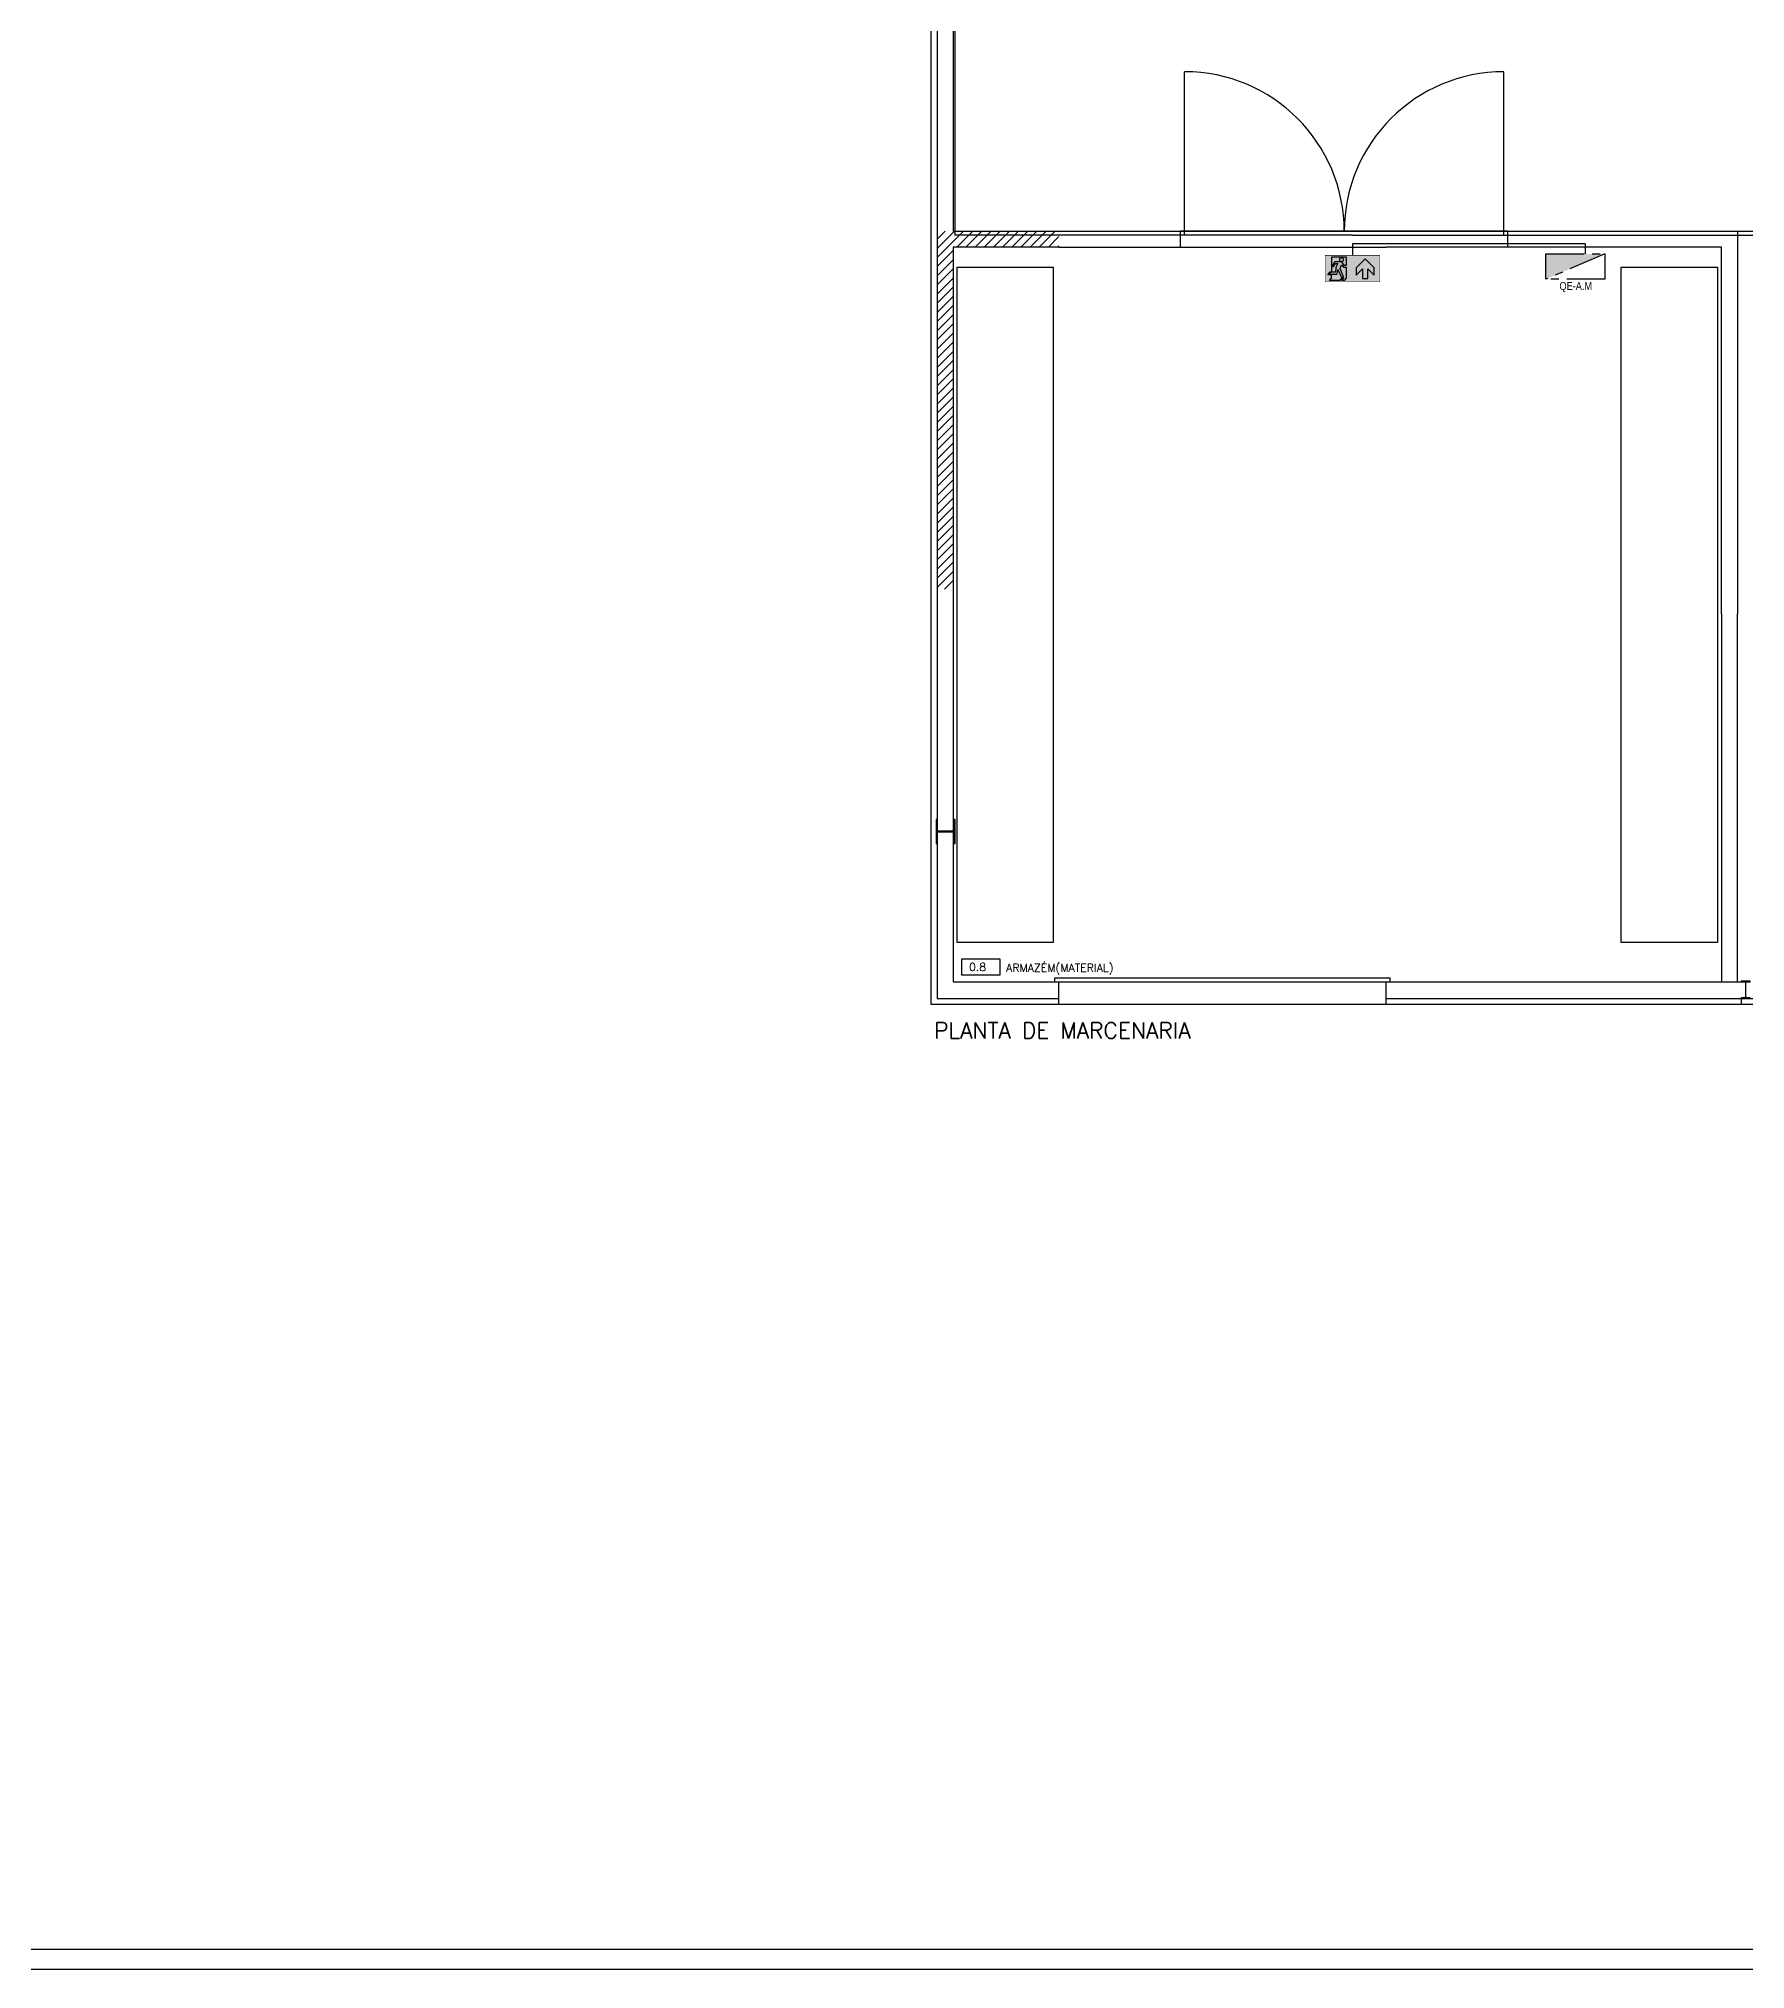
# Model space of a CAD drawing. Header units: millimetres. Extents: x -35961 to -35580, y 154458 to 154764.
# Drawn here: x -35664.17 to -35642.85, y 154617.23 to 154641.35 of the extents above; entities that cross this region are included whole.
import ezdxf

# ---------------------------------------------------------------- set-up
doc = ezdxf.new("R2010")
doc.units = ezdxf.units.MM
doc.header["$MEASUREMENT"] = 0
doc.linetypes.add('PHANTOM2', pattern=[31.75, 15.875, -3.175, 3.175, -3.175, 3.175, -3.175])
doc.layers.get('0').update_dxf_attribs({"color": 253})
for name, color, linetype in [('0_ARQ', 253, 'Continuous'), ('NomesQuadros', 255, 'Continuous'), ('Projecto', 252, 'Continuous'), ('QuadrosEletricos', 80, 'Continuous'), ('Saida_Emergencia', 110, 'Continuous')]:
    doc.layers.add(name, color=color, linetype=linetype)
doc.styles.add('ROMANS', font='romans')
doc.styles.get("Standard").update_dxf_attribs({"font": 'ARIALN.TTF'})

msp = doc.modelspace()

# ---------------------------------------------------------------- hatches: boundary and pattern name
at = {"true_color": 0x006321}
h = msp.add_hatch(color=118, dxfattribs=at)
h.dxf.hatch_style = 1
h.paths.add_polyline_path([(-35648.099, 154638.645), (-35647.414, 154638.645), (-35647.414, 154638.313), (-35648.099, 154638.313)])
h = msp.add_hatch(color=255)
h.dxf.hatch_style = 1
h.paths.add_polyline_path([(-35647.71, 154638.49), (-35647.71, 154638.398), (-35647.631, 154638.477), (-35647.632, 154638.356), (-35647.567, 154638.356), (-35647.567, 154638.478), (-35647.487, 154638.398), (-35647.487, 154638.49), (-35647.599, 154638.601)])
edge = h.paths.add_edge_path(flags=16)
edge.add_arc((-35647.894, 154638.591), 0.024, 0, 360)
edge = h.paths.add_edge_path()
edge.add_line((-35647.837, 154638.496), (-35647.837, 154638.358))
edge.add_line((-35647.837, 154638.358), (-35647.86, 154638.33))
edge.add_line((-35647.86, 154638.33), (-35647.89, 154638.33))
edge.add_line((-35647.89, 154638.33), (-35647.867, 154638.358))
edge.add_line((-35647.867, 154638.358), (-35647.892, 154638.358))
edge.add_line((-35647.892, 154638.358), (-35647.916, 154638.33))
edge.add_line((-35647.916, 154638.33), (-35648.043, 154638.33))
edge.add_line((-35648.043, 154638.33), (-35648.02, 154638.358))
edge.add_line((-35648.02, 154638.358), (-35648.02, 154638.402))
edge.add_line((-35648.02, 154638.402), (-35648.063, 154638.403))
edge.add_line((-35648.063, 154638.403), (-35648.037, 154638.438))
edge.add_arc((-35648.031, 154638.434), 0.00709, 90.1056, 140.9507, ccw=False)
edge.add_line((-35648.031, 154638.441), (-35648.016, 154638.441))
edge.add_line((-35648.016, 154638.441), (-35648.016, 154638.628))
edge.add_line((-35648.016, 154638.628), (-35647.837, 154638.628))
edge.add_line((-35647.837, 154638.628), (-35647.837, 154638.518))
edge.add_line((-35647.837, 154638.518), (-35647.857, 154638.518))
edge.add_line((-35647.857, 154638.518), (-35647.881, 154638.551))
edge.add_arc((-35647.906, 154638.531), 0.0324, 38.6044, 72.3175)
edge.add_arc((-35647.917, 154638.507), 0.0584, 69.3911, 87.594)
edge.add_line((-35647.914, 154638.566), (-35647.971, 154638.566))
edge.add_arc((-35647.971, 154638.55), 0.0156, 91.259, 141.8711)
edge.add_line((-35647.983, 154638.56), (-35648.006, 154638.52))
edge.add_arc((-35647.997, 154638.515), 0.0103, 149.177, 321.463)
edge.add_line((-35647.989, 154638.509), (-35647.967, 154638.544))
edge.add_line((-35647.967, 154638.544), (-35647.941, 154638.544))
edge.add_line((-35647.941, 154638.544), (-35647.961, 154638.502))
edge.add_arc((-35647.929, 154638.488), 0.0346, 156.5633, 168.6714)
edge.add_arc((-35647.631, 154638.427), 0.339, 168.4311, 171.1803)
edge.add_line((-35647.966, 154638.479), (-35647.971, 154638.438))
edge.add_arc((-35647.976, 154638.438), 0.00547, 269.9895, 350.694, ccw=False)
edge.add_line((-35647.976, 154638.433), (-35648.025, 154638.433))
edge.add_arc((-35648.026, 154638.425), 0.00784, 88.0554, 144.9481)
edge.add_line((-35648.032, 154638.43), (-35648.047, 154638.412))
edge.add_arc((-35648.045, 154638.411), 0.00231, 152.5375, 260.7616)
edge.add_line((-35648.045, 154638.409), (-35647.959, 154638.409))
edge.add_arc((-35647.962, 154638.423), 0.0147, 279.274, 335.4416)
edge.add_line((-35647.948, 154638.417), (-35647.938, 154638.469))
edge.add_line((-35647.938, 154638.469), (-35647.892, 154638.368))
edge.add_arc((-35647.886, 154638.37), 0.00542, 199.4623, 270)
edge.add_line((-35647.886, 154638.364), (-35647.864, 154638.364))
edge.add_line((-35647.864, 154638.364), (-35647.911, 154638.481))
edge.add_line((-35647.911, 154638.481), (-35647.912, 154638.486))
edge.add_line((-35647.912, 154638.486), (-35647.892, 154638.527))
edge.add_line((-35647.892, 154638.527), (-35647.869, 154638.499))
edge.add_arc((-35647.862, 154638.506), 0.0102, 222.1436, 270)
edge.add_line((-35647.862, 154638.496), (-35647.837, 154638.496))
at = {"layer": 'Projecto'}
h = msp.add_hatch(dxfattribs=at)
h.set_pattern_fill('ANSI31', color=256, scale=0.0255, style=0)
h.set_pattern_definition([(45, (-45432.19625, 161056.86416), (-0.05724913277, 0.05724913277), [])])
h.paths.add_polyline_path([(-35651.425, 154638.947), (-35652.745, 154638.947), (-35652.645, 154638.947), (-35652.845, 154638.947), (-35652.945, 154638.931), (-35652.945, 154634.472), (-35652.745, 154634.472), (-35652.745, 154638.747), (-35651.425, 154638.747)])
at = {"layer": 'QuadrosEletricos', "linetype": 'PHANTOM2', "ltscale": 0.03}
h = msp.add_hatch(color=256, dxfattribs=at)
h.dxf.hatch_style = 1
h.paths.add_polyline_path([(-35645.34, 154638.663), (-35645.34, 154638.348), (-35644.604, 154638.663)])

# ---------------------------------------------------------------- linework, layer by layer
at = {"color": 255, "const_width": 0.005}
msp.add_lwpolyline([(-35648.099, 154638.645), (-35647.414, 154638.645), (-35647.414, 154638.313), (-35648.099, 154638.313)], close=True, dxfattribs=at)
at = {"color": 255}
msp.add_lwpolyline([(-35647.837, 154638.496), (-35647.837, 154638.358), (-35647.86, 154638.33), (-35647.89, 154638.33), (-35647.867, 154638.358), (-35647.892, 154638.358), (-35647.916, 154638.33), (-35648.043, 154638.33), (-35648.02, 154638.358), (-35648.02, 154638.402), (-35648.063, 154638.403), (-35648.037, 154638.438, -0.225567), (-35648.031, 154638.441), (-35648.016, 154638.441), (-35648.016, 154638.628), (-35647.837, 154638.628), (-35647.837, 154638.518), (-35647.857, 154638.518), (-35647.881, 154638.551, 0.148172), (-35647.896, 154638.562, 0.079593), (-35647.914, 154638.566), (-35647.971, 154638.566, 0.224499), (-35647.983, 154638.56), (-35648.006, 154638.52, 0.934851), (-35647.989, 154638.509), (-35647.967, 154638.544), (-35647.941, 154638.544), (-35647.961, 154638.502, 0.052881), (-35647.963, 154638.495, 0.011996), (-35647.966, 154638.479), (-35647.971, 154638.438, -0.367456), (-35647.976, 154638.433), (-35648.025, 154638.433, 0.253469), (-35648.032, 154638.43), (-35648.047, 154638.412, 0.510758), (-35648.045, 154638.409), (-35647.959, 154638.409, 0.250105), (-35647.948, 154638.417), (-35647.938, 154638.469), (-35647.892, 154638.368, 0.31788), (-35647.886, 154638.364), (-35647.864, 154638.364), (-35647.911, 154638.481), (-35647.912, 154638.486), (-35647.892, 154638.527), (-35647.869, 154638.499, 0.211902), (-35647.862, 154638.496), (-35647.837, 154638.496)], format="xyb", close=True, dxfattribs=at)
msp.add_lwpolyline([(-35647.71, 154638.49), (-35647.71, 154638.398), (-35647.631, 154638.477), (-35647.632, 154638.356), (-35647.567, 154638.356), (-35647.567, 154638.478), (-35647.487, 154638.398), (-35647.487, 154638.49), (-35647.599, 154638.601)], close=True, dxfattribs=at)
msp.add_circle((-35647.894, 154638.591), 0.024, dxfattribs=at)
at = {"layer": '0_ARQ'}
for points in [[(-35669.887, 154676.428), (-35579.887, 154676.428), (-35579.887, 154617.228), (-35669.887, 154617.228)], [(-35579.887, 154617.228), (-35667.637, 154617.228), (-35667.637, 154676.428), (-35579.887, 154676.428)], [(-35580.137, 154617.478), (-35667.387, 154617.478), (-35667.387, 154676.178), (-35580.137, 154676.178)]]:
    msp.add_lwpolyline(points, close=True, dxfattribs=at)
at = {"layer": 'Projecto'}
for p, q in [((-35653.025, 154666.627, 0), (-35653.025, 154629.287, 0)), ((-35649.855, 154638.905, 0), (-35649.855, 154640.94, 0)), ((-35645.865, 154638.905, 0), (-35645.865, 154640.94, 0)), ((-35645.815, 154638.947, 0), (-35649.905, 154638.947, 0)), ((-35649.905, 154638.745, 0), (-35649.905, 154638.945, 0)), ((-35645.815, 154638.947, 0), (-35615.687, 154638.947, 0)), ((-35645.815, 154638.745, 0), (-35645.815, 154638.945, 0)), ((-35642.948, 154638.947, 0), (-35642.948, 154634.167, 0)), ((-35651.425, 154638.747, 0), (-35647.335, 154638.747, 0)), ((-35643.148, 154638.747, 0), (-35647.335, 154638.747, 0)), ((-35643.148, 154634.167, 0), (-35643.148, 154638.747, 0)), ((-35643.148, 154634.167, 0), (-35643.148, 154629.567, 0)), ((-35642.948, 154629.567, 0), (-35642.948, 154634.167, 0)), ((-35651.475, 154629.567, 0), (-35651.475, 154629.617, 0)), ((-35651.475, 154629.617, 0), (-35647.285, 154629.617, 0)), ((-35651.425, 154629.287, 0), (-35651.425, 154629.567, 0)), ((-35647.335, 154629.287, 0), (-35647.335, 154629.567, 0)), ((-35647.285, 154629.567, 0), (-35647.285, 154629.617, 0)), ((-35642.9, 154629.358, 0), (-35642.9, 154629.287, 0)), ((-35653.025, 154629.287, 0), (-35615.407, 154629.287, 0))]:
    msp.add_line(p, q, dxfattribs=at)
at = {"layer": 'Projecto', "elevation": 0}
for points in [[(-35652.945, 154671.137), (-35652.945, 154666.547), (-35652.945, 154629.358), (-35651.425, 154629.358)], [(-35647.335, 154629.358), (-35615.487, 154629.358), (-35615.487, 154666.547), (-35617.9, 154666.547)], [(-35615.687, 154629.567), (-35615.687, 154666.336), (-35652.745, 154666.336), (-35652.745, 154638.947), (-35645.815, 154638.947)], [(-35651.425, 154638.747), (-35652.745, 154638.747), (-35652.745, 154629.567), (-35646.015, 154629.567)], [(-35646.015, 154629.567), (-35642.848, 154629.567)]]:
    msp.add_lwpolyline(points, dxfattribs=at)
for points in [[(-35651.495, 154630.057), (-35652.695, 154630.057), (-35652.695, 154638.497), (-35651.495, 154638.497)], [(-35643.198, 154630.057), (-35644.398, 154630.057), (-35644.398, 154638.497), (-35643.198, 154638.497)], [(-35652.72, 154631.597), (-35652.735, 154631.597), (-35652.735, 154631.452), (-35652.945, 154631.452), (-35652.945, 154631.597), (-35652.96, 154631.597), (-35652.96, 154631.297), (-35652.945, 154631.297), (-35652.945, 154631.442), (-35652.735, 154631.442), (-35652.735, 154631.297), (-35652.72, 154631.297), (-35652.72, 154631.297)], [(-35652.159, 154629.85), (-35652.643, 154629.85), (-35652.643, 154629.656), (-35652.159, 154629.656)], [(-35642.79, 154629.358), (-35642.79, 154629.367), (-35642.842, 154629.367), (-35642.842, 154629.568), (-35642.79, 154629.568), (-35642.79, 154629.578), (-35642.9, 154629.578), (-35642.9, 154629.568), (-35642.848, 154629.568), (-35642.848, 154629.367), (-35642.9, 154629.367), (-35642.9, 154629.358), (-35642.9, 154629.358)]]:
    msp.add_lwpolyline(points, close=True, dxfattribs=at)
at = {"layer": 'Projecto'}
for centre, start, end in [((-35649.855, 154638.945, 0), 0, 90), ((-35645.865, 154638.945, 0), 90, 180)]:
    msp.add_arc(centre, 1.995, start, end, dxfattribs=at)
at = {"layer": 'QuadrosEletricos', "linetype": 'PHANTOM2', "ltscale": 0.03}
msp.add_line((-35644.604, 154638.663), (-35645.34, 154638.348), dxfattribs=at)
msp.add_lwpolyline([(-35644.604, 154638.348), (-35645.34, 154638.348), (-35645.34, 154638.663), (-35644.604, 154638.663)], close=True, dxfattribs=at)
at = {"layer": 'Saida_Emergencia', "linetype": 'Continuous', "ltscale": 0.03}
for p, q in [((-35652.727, 154654.205), (-35652.727, 154638.898)), ((-35647.756, 154638.898), (-35652.727, 154638.898)), ((-35647.756, 154638.898), (-35634.762, 154638.898)), ((-35644.849, 154638.788), (-35647.756, 154638.788)), ((-35647.756, 154638.788), (-35647.756, 154638.645)), ((-35644.849, 154638.788), (-35644.849, 154638.663)), ((-35647.335, 154629.358, 0), (-35647.335, 154629.358, 0))]:
    msp.add_line(p, q, dxfattribs=at)

# ---------------------------------------------------------------- texts
at = {"color": 0, "style": 'ROMANS'}
msp.add_text('ARMAZÉM(MATERIAL)', height=0.1, dxfattribs=at).set_placement((-35652.084, 154629.693, 0))
at = {"layer": 'NomesQuadros', "color": 3, "linetype": 'PHANTOM2', "ltscale": 0.03}
msp.add_text('QE-A.M', height=0.1, dxfattribs=at).set_placement((-35645.171, 154638.212, 0))
at = {"layer": 'Projecto', "style": 'ROMANS'}
for s, height, p in [(' 0.8', 0.1, (-35652.617, 154629.703, 0)), ('PLANTA DE MARCENARIA', 0.2, (-35652.984, 154628.86, 0))]:
    msp.add_text(s, height=height, dxfattribs=at).set_placement(p)

doc.saveas('drawing.dxf')
